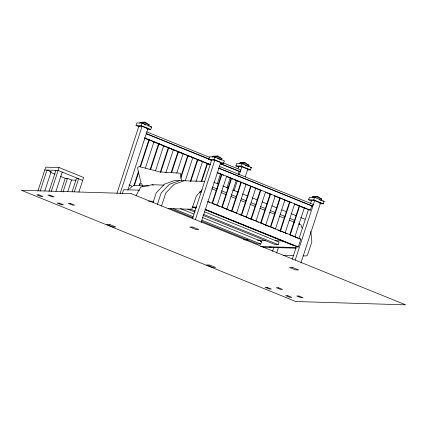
<?xml version="1.0" encoding="UTF-8"?>
<svg xmlns="http://www.w3.org/2000/svg" width="427" height="427" viewBox="0 0 427 427"><rect width="100%" height="100%" fill="white"/><g stroke="black" fill="none" stroke-linecap="round" stroke-linejoin="round"><path stroke-width="0.64" d="M205.387 209.652L297.48 246.971L298.313 246.998L300.859 239.136L207.533 201.309M37.902 191.061L45.721 167.144L59.086 167.544L83.633 177.493L78.851 192.134M40.133 191.131L47.007 170.09L51.101 171.745L44.83 190.933M49.041 191.397L55.921 170.357M51.267 191.467L59.086 167.544M55.969 191.269L62.235 172.081M60.986 191.307L65.235 178.31L67.466 178.379L71.555 180.034L76.011 180.173M63.015 191.995L67.466 178.379M67.712 191.798L71.555 180.034M72.126 191.643L76.374 178.646L78.6 178.716L74.357 191.712M139.015 126.67L136.032 125.458L136.853 122.944L142.058 123.099L151.612 126.974L150.79 129.488L147.539 129.392M116.902 193.447L138.871 126.237L142.074 126.333L147.95 128.714L127.849 190.218M139.842 123.264L140.141 122.352L145.148 122.154L149.22 124.828L148.772 126.195M136.032 125.458L141.236 125.618L142.058 123.099M120.104 193.543L142.074 126.333M142.896 123.814L143.339 122.448L145.148 122.154M122.405 193.458L123.633 189.695L139.592 190.18M133.854 185.676L138.567 171.254M140.003 166.866L148.815 139.907L149.306 139.923L153.971 141.812L145.361 168.147M134.345 185.692L138.647 172.524M140.494 166.882L149.306 139.923M139.341 185.062L139.955 183.178M139.624 185.702L141.059 181.315M150.128 169.551L158.534 143.846L159.02 143.862L163.685 145.751L155.487 170.832M150.619 169.567L159.02 143.862M160.258 172.236L168.249 147.785L168.734 147.795L173.399 149.69L165.82 172.887M160.744 172.252L168.734 147.795M153.026 202.67L156.25 192.801L164.438 184.176L174.718 180.482L204.816 181.395M157.333 204.666L161.16 192.951L169.348 184.325L179.628 180.632M171.2 172.412L177.963 151.718L178.454 151.734L183.119 153.624L176.767 173.063M171.691 172.428L178.454 151.734M161.497 206.038L165.729 193.089L173.917 184.464L184.197 180.77M180.92 176.351L187.683 155.658L192.833 157.563L185.254 180.765M180.792 178.246L188.168 155.674M190.223 181.539L197.397 159.597L197.888 159.613L202.553 161.502L195.993 181.566M190.714 181.555L197.888 159.613M201.17 181.715L207.116 163.536L210.516 164.731M211.76 160.547L208.771 159.335L209.598 156.821L214.797 156.976L224.356 160.851L223.534 163.365L220.279 163.269M201.661 181.731L207.602 163.546M192.428 218.816L211.611 160.114L214.813 160.21L220.695 162.591L201.096 222.558M212.582 157.136L212.881 156.229L217.893 156.031L221.965 158.705L221.517 160.072M208.771 159.335L213.975 159.495L214.797 156.976M195.422 219.542L214.813 160.21M215.635 157.691L216.083 156.325L217.893 156.031M217.268 183.797L220.551 173.768M212.491 203.396L221.96 174.429L221.474 174.413L212.005 203.38L217.162 205.286L226.625 176.319M226.988 187.736L230.265 177.707M221.725 207.319L231.188 178.353L231.68 178.369L222.211 207.33L226.876 209.225L236.344 180.258L235.859 180.242M238.842 167.128L235.853 165.916L236.675 163.397L241.879 163.557L251.434 167.427L250.612 169.946L247.361 169.85M238.074 168.596L238.693 166.69L241.895 166.792L247.772 169.172L245.29 176.778M239.664 163.717L239.963 162.81L244.975 162.612L249.042 165.286L248.599 166.653L245.071 165.222M238.154 174.515L238.906 172.209L239.403 171.526L240.006 171.542L240.545 169.887L223.241 162.874M235.853 165.916L241.058 166.076L241.879 163.557M234.017 190.885L237.337 180.738M239.2 175.033L241.895 166.792M242.717 164.272L243.166 162.906L244.975 162.612M231.439 211.253L240.908 182.292L241.394 182.302L231.925 211.269L236.59 213.158L246.059 184.197L245.573 184.181M241.645 215.208L251.108 186.241L250.622 186.225L241.154 215.192L246.31 217.097L255.778 188.131M251.359 219.147L260.828 190.18L260.342 190.164L250.873 219.131L256.024 221.037L265.493 192.07M261.078 223.086L270.542 194.12L270.056 194.104L260.587 223.07L265.743 224.976L275.207 196.009L274.721 195.993M201.603 221.298L257.561 243.977L260.764 244.073L261.612 241.485L202.574 217.562M270.307 227.009L279.77 198.043L280.261 198.053L270.793 227.02L275.458 228.915L284.926 199.948L284.441 199.932M272.559 251.386L273.755 247.735M280.507 230.959L289.976 201.992L289.49 201.976L280.021 230.943L285.172 232.848L294.641 203.887M203.012 215.347L274.961 244.506L278.164 244.602L279.007 242.013L204.602 211.856M278.521 247.265L276.728 252.741A1.772 1.58 -88.3 0 0 276.637 253.195M290.227 234.898L299.695 205.931L299.204 205.915L289.736 234.882L294.892 236.788L304.36 207.821L303.869 207.81M311.582 201.005L308.598 199.793L309.42 197.274L314.624 197.434L324.178 201.304L323.356 203.823L320.106 203.727M292.249 259.274L296.584 246.016M299.055 238.442L308.55 209.406M310.402 203.727L311.438 200.567L314.635 200.663L320.517 203.049L300.918 263.016M312.409 197.594L312.708 196.682L317.715 196.489L321.787 199.163L321.339 200.53L319.577 199.815M303.928 207.89L310.322 210.169L311.448 206.716L311.945 206.027L312.548 206.044L313.087 204.394L219.142 166.316M308.598 199.793L313.802 199.948L314.624 197.434M295.244 260L314.635 200.663M315.612 197.69L315.905 196.778L317.715 196.489M136.117 195.55L140.777 187.01L152.081 184.731L164.011 185.088M129.627 188.793L131.922 186.503M191.888 208.84L196.377 195.913L202.163 189.818M140.141 122.352L143.339 122.448L149.22 124.828M150.309 126.931L151.612 126.974M146.669 128.676L147.95 128.714M153.48 141.796L153.971 141.812M163.199 145.735L163.685 145.751M172.914 149.674L173.399 149.69M182.633 153.613L183.119 153.624M212.881 156.229L216.083 156.325L221.965 158.705M192.347 157.547L192.833 157.563M202.062 161.486L202.553 161.502M239.963 162.81L243.166 162.906L249.042 165.286M250.137 167.389L251.434 167.427M44.782 170.021L58.147 170.426L82.694 180.375M49.986 171.713L51.101 171.745M133.293 185.505L148.511 185.964M199.436 191.985L201.432 192.049M322.876 201.266L324.178 201.304M319.236 203.012L320.517 203.049M148.575 201.128L153.875 201.288M192.529 206.962L196.516 207.084M192.129 207.549L196.121 207.671M226.39 209.209L226.876 209.225M168.249 208.573L190.415 209.241M236.104 213.148L236.59 213.158M265.252 224.96L265.743 224.976M274.972 228.899L275.458 228.915M295.18 237.086L295.671 237.102M300.021 239.109L300.859 239.136M243.481 239.75L248.108 239.889M257.374 240.166L265.311 240.406M275.239 240.705L283.176 240.945M260.331 241.447L261.612 241.485M293.643 245.071L292.362 245.029L205.04 209.641M260.598 246.523L295.842 247.585M269.277 247.014L271.262 247.078M283.197 247.436L285.85 247.516M262.861 247.19L296.108 248.194M283.421 255.271L293.408 255.576M303.111 255.864L306.271 255.928L307.429 255.197L311.865 241.837L310.776 231.338M144.07 124.289L145.837 125.004M141.236 125.618L150.79 129.488M241.058 166.076L250.612 169.946M321.787 199.163L315.905 196.778L312.708 196.682L313.882 197.162M138.871 126.237L140.045 126.712M217.402 158.406L220.343 159.597M146.6 131.815L209.641 157.366M213.975 159.495L223.534 163.365M313.802 199.948L323.356 203.823M146.061 133.47L209.721 159.271M220.231 163.525L240.006 171.542M146.077 133.699L211.589 160.253M220.247 163.76L239.403 171.526M144.454 137.841L210.586 164.646M218.603 167.971L312.548 206.044M144.246 138.065L149.808 140.323M152.898 141.572L161.449 145.025M162.169 145.329L169.999 148.489M170.821 148.836L179.132 152.193M180.301 152.669L181.464 153.138M182.564 153.597L199.249 160.36M200.316 160.776L201.48 161.251M202.339 161.614L210.031 164.715M218.619 168.206L311.945 206.027M216.996 172.343L310.322 210.169M221.474 174.413L223.807 175.358M231.188 178.353L232.939 179.062M234.108 179.532L235.272 180.007M242.659 182.996L243.822 183.471M254.124 187.645L255.287 188.12M260.342 190.164L261.505 190.639M270.056 194.104L271.225 194.573M281.521 198.752L282.69 199.222M290.072 202.217L291.241 202.686M299.204 205.915L300.373 206.39M301.537 206.86L302.706 207.335L301.457 206.887M217.402 172.823L221.725 174.574M226.673 176.575L232.854 179.084M234.087 179.586L241.506 182.591M244.596 183.84L250.777 186.348M252.01 186.85L253.248 187.346M254.487 187.848L261.281 190.607M265.61 192.358L271.172 194.611M274.262 195.865L280.443 198.368M283.533 199.622L290.947 202.628M294.657 204.133L300.218 206.385M213.858 182.313L217.887 183.946M222.809 185.942L228.344 188.184M232.651 189.93L238.186 192.171M242.488 193.917L248.023 196.164M252.33 197.904L257.251 199.9M262.173 201.896L267.094 203.887M272.01 205.883L276.931 207.874M281.852 209.87L286.773 211.867M291.075 213.612L295.996 215.603M300.8 217.551L304.83 219.184M212.31 187.01L217.242 189.012M221.554 190.757L226.486 192.758M231.413 194.755L236.344 196.751M241.271 198.747L246.203 200.749M251.135 202.745L256.061 204.741M260.374 206.492L265.306 208.488M270.232 210.484L275.164 212.486M280.096 214.482L285.022 216.478M289.954 218.48L294.881 220.476M211.845 188.803L216.153 190.549M221.074 192.545L226 194.541M230.927 196.537L235.848 198.534M240.775 200.53L245.696 202.521M250.003 204.271L255.543 206.513M259.856 208.259L264.777 210.255M269.704 212.251L274.625 214.247M279.552 216.243L284.473 218.24M289.399 220.236L294.326 222.232M298.633 223.978L301.094 224.976L302.006 228.018M208.552 202.035L209.785 202.537M217.823 205.793L219.675 206.545M226.475 209.299L230.799 211.055M238.837 214.311L240.689 215.064M246.251 217.316L251.193 219.318M256.76 221.576L258.613 222.328M265.413 225.082L269.122 226.582M277.774 230.089L280.245 231.092M285.188 233.099L287.045 233.847M295.697 237.353L298.169 238.357M152.081 184.731L153.314 185.227M204.987 209.171L298.313 246.998M193.532 207.367L195.993 208.365M190.223 208.963L195.144 210.954M203.754 214.445L278.164 244.602M128.954 184.859L132.658 186.364M187.64 209.113L195.016 212.107M180.44 208.589L193.965 214.071M173.442 208.686L193.121 216.66M201.731 220.151L260.764 244.073M170.24 208.589L192.993 217.813M50.69 172.417L54.934 174.136M60.388 176.346L66.404 178.785M141.348 183.45L142.906 186.177M299.06 223.14L299.786 224.89M140.584 181.149L137.718 168.697L137.681 167.48L139.165 166.551L159.751 171.91L180.263 173.197L181.523 180.856M131.153 193.596L21.35 190.277L295.847 301.526L405.65 304.846L131.153 193.596M38.916 194.845L36.69 194.776L40.779 196.436L43.01 196.5L38.916 194.845M50.055 195.182L47.829 195.112L51.918 196.772L54.144 196.836L50.055 195.182M59.374 203.135L57.143 203.065L61.237 204.725L63.463 204.795L59.374 203.135M70.508 203.471L68.283 203.401L72.376 205.061L74.602 205.131L70.508 203.471M109.947 224.613L106.75 224.511L112.627 226.897L115.829 226.993L109.947 224.613M192.945 227.116L189.743 227.02L195.625 229.406L198.822 229.502L192.945 227.116M209.774 265.066L206.572 264.97L212.449 267.355L215.651 267.451L209.774 265.066M292.767 267.574L289.565 267.478L295.447 269.859L298.649 269.96L292.767 267.574M267.355 287.424L265.124 287.36L269.218 289.015L271.444 289.084L267.355 287.424M278.495 287.761L276.264 287.697L280.358 289.351L282.583 289.421L278.495 287.761M287.809 295.714L285.583 295.649L289.671 297.304L291.903 297.373L287.809 295.714M298.948 296.05L296.722 295.986L300.811 297.64L303.037 297.71L298.948 296.05"/></g></svg>
